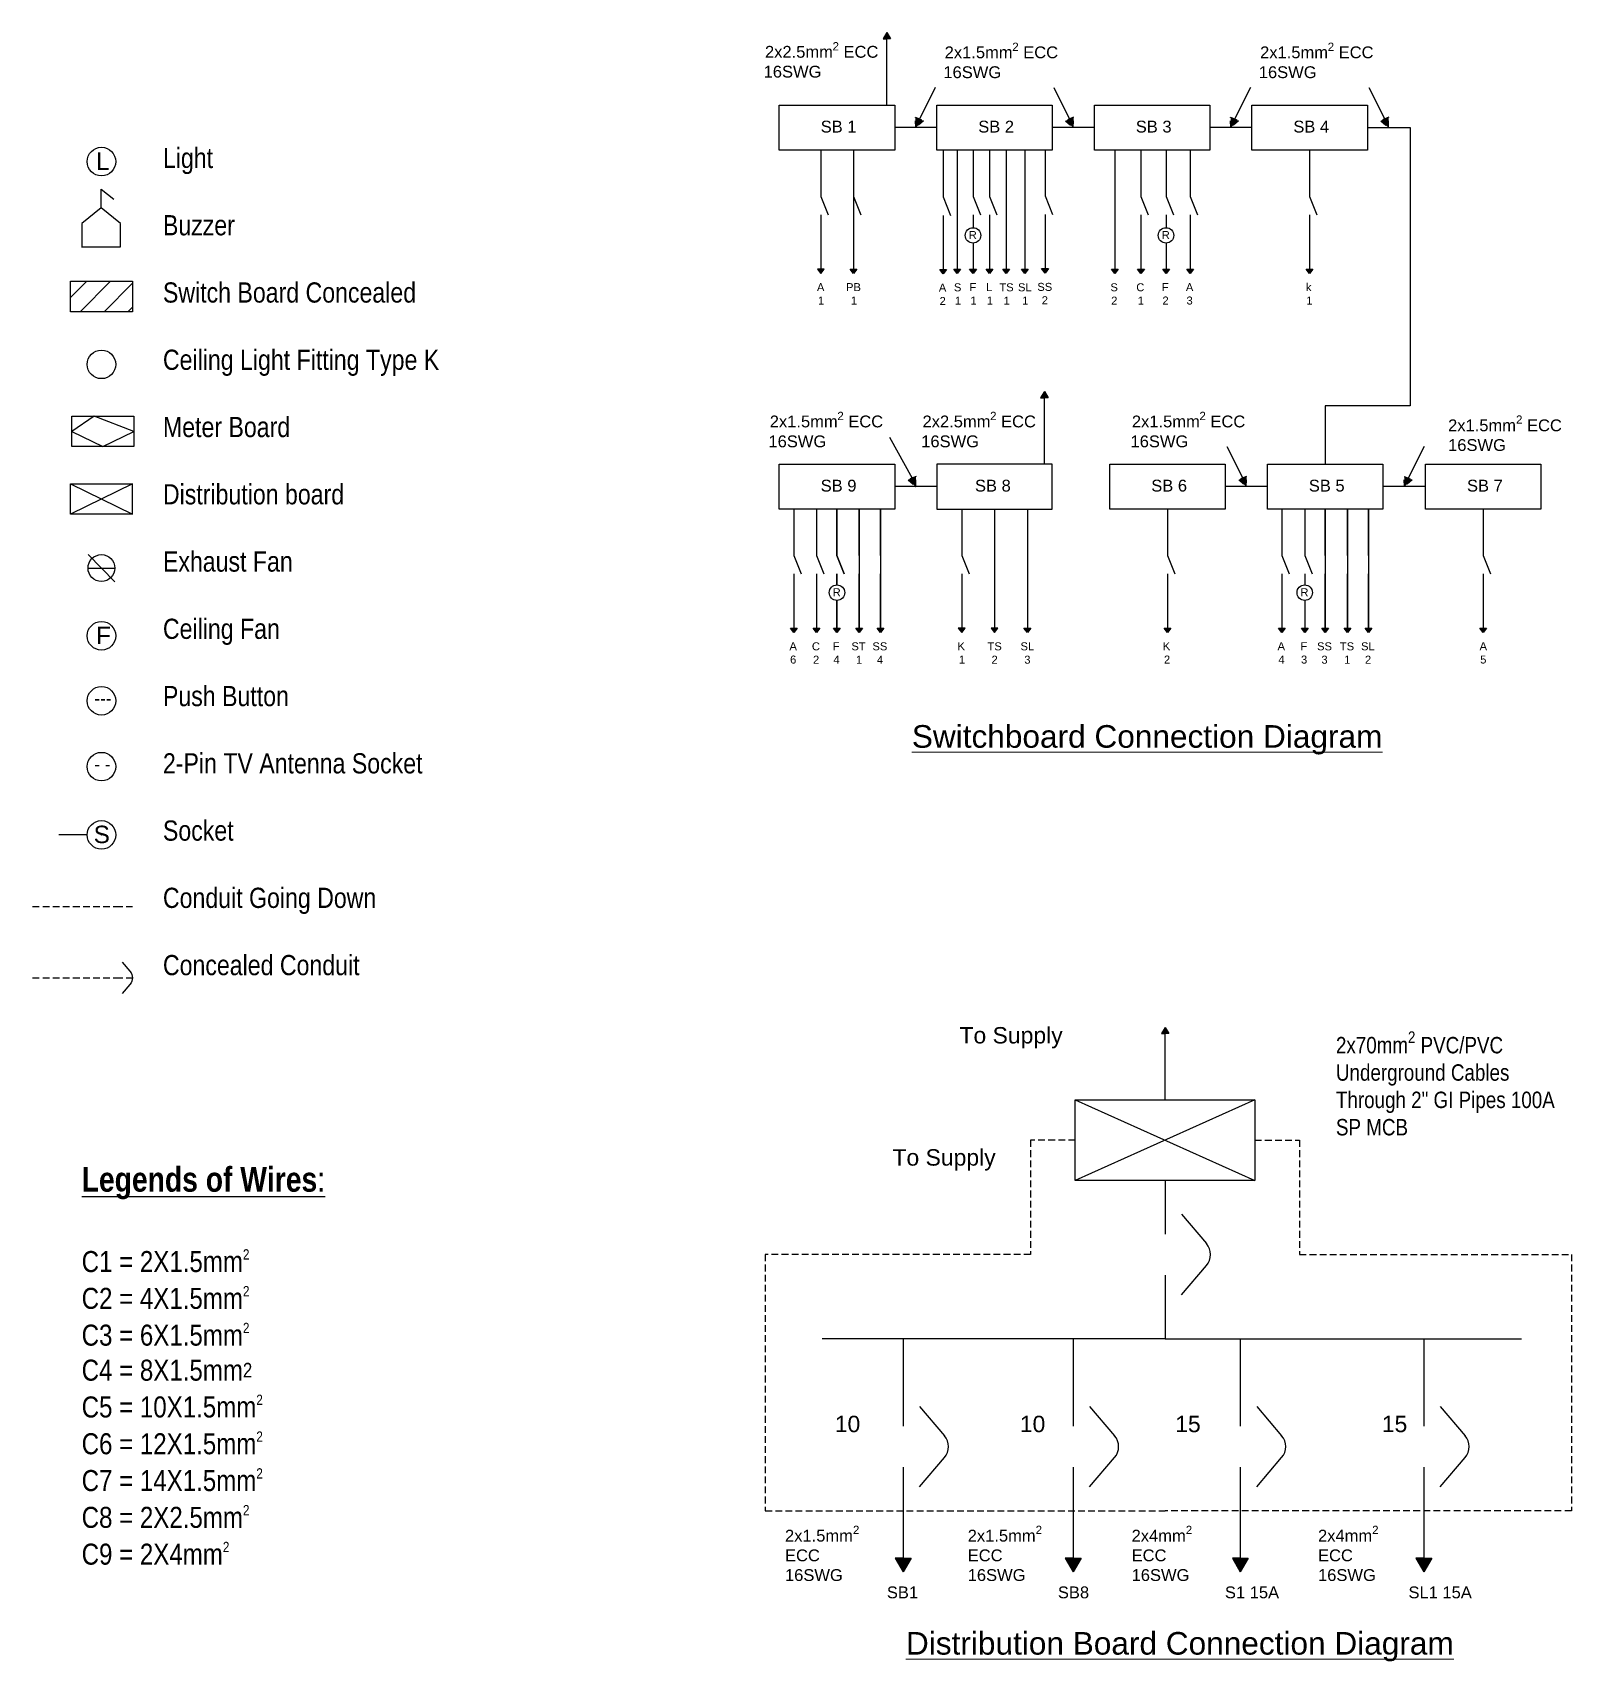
# Model space of a CAD drawing. Header units: inches. Extents: x 188 to 1655, y 580 to 1087.
# Drawn here: x 1197.6 to 1655.1, y 603 to 1087.5 of the extents above; entities that cross this region are included whole.
import ezdxf

# ---------------------------------------------------------------- set-up
doc = ezdxf.new("R2010")
doc.units = ezdxf.units.IN
doc.header["$LTSCALE"] = 8
doc.header["$MEASUREMENT"] = 0
doc.linetypes.add('HIDDEN', pattern=[0.375, 0.25, -0.125])
for name, color, linetype, lineweight in [('Appliance', 84, 'Continuous', 30), ('Conduit', 1, 'HIDDEN', 25), ('SB', 5, 'Continuous', 30), ('Sockets', 6, 'Continuous', 30), ('Text', 7, 'Continuous', 13)]:
    doc.layers.add(name, color=color, linetype=linetype, lineweight=lineweight)
doc.styles.get("Standard").update_dxf_attribs({"font": 'arial.ttf'})

msp = doc.modelspace()

# ---------------------------------------------------------------- hatches: boundary and pattern name
at = {"layer": 'Conduit', "linetype": 'Continuous'}
h = msp.add_hatch(color=256, dxfattribs=at)
h.dxf.hatch_style = 1
h.paths.add_polyline_path([(1451.58, 1087.47), (1450.48, 1085.6), (1451.58, 1085.6), (1452.68, 1085.6)])
at = {"layer": 'Conduit'}
h = msp.add_hatch(color=256, dxfattribs=at)
h.dxf.hatch_style = 1
h.paths.add_polyline_path([(1462.45, 1061.27), (1460.07, 1062.27), (1460.18, 1059.21)])
h = msp.add_hatch(color=256, dxfattribs=at)
h.dxf.hatch_style = 1
h.paths.add_polyline_path([(1504.75, 1061.27), (1507.13, 1062.27), (1507.02, 1059.21)])
h = msp.add_hatch(color=256, dxfattribs=at)
h.dxf.hatch_style = 1
h.paths.add_polyline_path([(1556.13, 1061.27), (1553.75, 1062.27), (1553.86, 1059.21)])
h = msp.add_hatch(color=256, dxfattribs=at)
h.dxf.hatch_style = 1
h.paths.add_polyline_path([(1598.43, 1061.27), (1600.81, 1062.27), (1600.7, 1059.21)])
h = msp.add_hatch(color=256, dxfattribs=at)
h.dxf.hatch_style = 1
h.paths.add_polyline_path([(1432.93, 1017.13), (1430.94, 1017.13), (1431.94, 1015.84)])
h = msp.add_hatch(color=256, dxfattribs=at)
h.dxf.hatch_style = 1
h.paths.add_polyline_path([(1440.7, 1017.13), (1442.69, 1017.13), (1441.7, 1015.84)])
h = msp.add_hatch(color=256, dxfattribs=at)
h.dxf.hatch_style = 1
h.paths.add_polyline_path([(1467.34, 1017.01), (1469.34, 1017.01), (1468.34, 1015.71)])
h = msp.add_hatch(color=256, dxfattribs=at)
h.dxf.hatch_style = 1
h.paths.add_polyline_path([(1471.46, 1017.13), (1473.46, 1017.13), (1472.46, 1015.84)])
h = msp.add_hatch(color=256, dxfattribs=at)
h.dxf.hatch_style = 1
h.paths.add_polyline_path([(1476.21, 1017.13), (1478.21, 1017.13), (1477.21, 1015.84)])
h = msp.add_hatch(color=256, dxfattribs=at)
h.dxf.hatch_style = 1
h.paths.add_polyline_path([(1481.09, 1017.13), (1483.09, 1017.13), (1482.09, 1015.84)])
h = msp.add_hatch(color=256, dxfattribs=at)
h.dxf.hatch_style = 1
h.paths.add_polyline_path([(1486.09, 1017.13), (1488.09, 1017.13), (1487.09, 1015.84)])
h = msp.add_hatch(color=256, dxfattribs=at)
h.dxf.hatch_style = 1
h.paths.add_polyline_path([(1491.6, 1017.13), (1493.6, 1017.13), (1492.6, 1015.84)])
h = msp.add_hatch(color=256, dxfattribs=at)
h.dxf.hatch_style = 1
h.paths.add_polyline_path([(1497.61, 1017.26), (1499.61, 1017.26), (1498.61, 1015.97)])
h = msp.add_hatch(color=256, dxfattribs=at)
h.dxf.hatch_style = 1
h.paths.add_polyline_path([(1518.34, 1017.13), (1520.34, 1017.13), (1519.34, 1015.84)])
h = msp.add_hatch(color=256, dxfattribs=at)
h.dxf.hatch_style = 1
h.paths.add_polyline_path([(1526.15, 1017.13), (1528.15, 1017.13), (1527.15, 1015.84)])
h = msp.add_hatch(color=256, dxfattribs=at)
h.dxf.hatch_style = 1
h.paths.add_polyline_path([(1533.6, 1017.13), (1535.59, 1017.13), (1534.59, 1015.84)])
h = msp.add_hatch(color=256, dxfattribs=at)
h.dxf.hatch_style = 1
h.paths.add_polyline_path([(1540.79, 1017.13), (1542.78, 1017.13), (1541.78, 1015.84)])
h = msp.add_hatch(color=256, dxfattribs=at)
h.dxf.hatch_style = 1
h.paths.add_polyline_path([(1576.28, 1017.13), (1578.28, 1017.13), (1577.28, 1015.84)])
at = {"layer": 'Conduit', "linetype": 'Continuous'}
h = msp.add_hatch(color=256, dxfattribs=at)
h.dxf.hatch_style = 1
h.paths.add_polyline_path([(1498.42, 980.69), (1497.32, 978.82), (1498.42, 978.82), (1499.52, 978.82)])
at = {"layer": 'Conduit'}
h = msp.add_hatch(color=256, dxfattribs=at)
h.dxf.hatch_style = 1
h.paths.add_polyline_path([(1457.91, 954.49), (1460.29, 955.49), (1460.18, 952.43)])
h = msp.add_hatch(color=256, dxfattribs=at)
h.dxf.hatch_style = 1
h.paths.add_polyline_path([(1556.19, 954.49), (1558.56, 955.49), (1558.46, 952.43)])
h = msp.add_hatch(color=256, dxfattribs=at)
h.dxf.hatch_style = 1
h.paths.add_polyline_path([(1607.75, 954.49), (1605.38, 955.49), (1605.48, 952.43)])
h = msp.add_hatch(color=256, dxfattribs=at)
h.dxf.hatch_style = 1
h.paths.add_polyline_path([(1422.92, 910.35), (1424.92, 910.35), (1423.92, 909.06)])
h = msp.add_hatch(color=256, dxfattribs=at)
h.dxf.hatch_style = 1
h.paths.add_polyline_path([(1429.7, 910.35), (1431.7, 910.35), (1430.7, 909.06)])
h = msp.add_hatch(color=256, dxfattribs=at)
h.dxf.hatch_style = 1
h.paths.add_polyline_path([(1435.76, 910.35), (1437.76, 910.35), (1436.76, 909.06)])
h = msp.add_hatch(color=256, dxfattribs=at)
h.dxf.hatch_style = 1
h.paths.add_polyline_path([(1435.76, 910.35), (1437.76, 910.35), (1436.76, 909.06)])
h = msp.add_hatch(color=256, dxfattribs=at)
h.dxf.hatch_style = 1
h.paths.add_polyline_path([(1442.4, 910.35), (1444.39, 910.35), (1443.4, 909.06)])
h = msp.add_hatch(color=256, dxfattribs=at)
h.dxf.hatch_style = 1
h.paths.add_polyline_path([(1442.4, 910.35), (1444.39, 910.35), (1443.4, 909.06)])
h = msp.add_hatch(color=256, dxfattribs=at)
h.dxf.hatch_style = 1
h.paths.add_polyline_path([(1448.69, 910.35), (1450.69, 910.35), (1449.69, 909.06)])
h = msp.add_hatch(color=256, dxfattribs=at)
h.dxf.hatch_style = 1
h.paths.add_polyline_path([(1448.69, 910.35), (1450.69, 910.35), (1449.69, 909.06)])
h = msp.add_hatch(color=256, dxfattribs=at)
h.dxf.hatch_style = 1
h.paths.add_polyline_path([(1474.84, 910.35), (1472.84, 910.35), (1473.84, 909.06)])
h = msp.add_hatch(color=256, dxfattribs=at)
h.dxf.hatch_style = 1
h.paths.add_polyline_path([(1484.6, 910.35), (1482.6, 910.35), (1483.6, 909.06)])
h = msp.add_hatch(color=256, dxfattribs=at)
h.dxf.hatch_style = 1
h.paths.add_polyline_path([(1492.36, 910.35), (1494.36, 910.35), (1493.36, 909.06)])
h = msp.add_hatch(color=256, dxfattribs=at)
h.dxf.hatch_style = 1
h.paths.add_polyline_path([(1534.04, 910.35), (1536.03, 910.35), (1535.04, 909.06)])
h = msp.add_hatch(color=256, dxfattribs=at)
h.dxf.hatch_style = 1
h.paths.add_polyline_path([(1568.04, 910.35), (1570.04, 910.35), (1569.04, 909.06)])
h = msp.add_hatch(color=256, dxfattribs=at)
h.dxf.hatch_style = 1
h.paths.add_polyline_path([(1574.82, 910.35), (1576.82, 910.35), (1575.82, 909.06)])
h = msp.add_hatch(color=256, dxfattribs=at)
h.dxf.hatch_style = 1
h.paths.add_polyline_path([(1580.88, 910.35), (1582.87, 910.35), (1581.88, 909.06)])
h = msp.add_hatch(color=256, dxfattribs=at)
h.dxf.hatch_style = 1
h.paths.add_polyline_path([(1580.88, 910.35), (1582.87, 910.35), (1581.88, 909.06)])
h = msp.add_hatch(color=256, dxfattribs=at)
h.dxf.hatch_style = 1
h.paths.add_polyline_path([(1587.51, 910.35), (1589.51, 910.35), (1588.51, 909.06)])
h = msp.add_hatch(color=256, dxfattribs=at)
h.dxf.hatch_style = 1
h.paths.add_polyline_path([(1587.51, 910.35), (1589.51, 910.35), (1588.51, 909.06)])
h = msp.add_hatch(color=256, dxfattribs=at)
h.dxf.hatch_style = 1
h.paths.add_polyline_path([(1593.81, 910.35), (1595.8, 910.35), (1594.8, 909.06)])
h = msp.add_hatch(color=256, dxfattribs=at)
h.dxf.hatch_style = 1
h.paths.add_polyline_path([(1593.81, 910.35), (1595.8, 910.35), (1594.8, 909.06)])
h = msp.add_hatch(color=256, dxfattribs=at)
h.dxf.hatch_style = 1
h.paths.add_polyline_path([(1627.91, 910.35), (1629.9, 910.35), (1628.91, 909.06)])
at = {"layer": 'Conduit', "linetype": 'Continuous'}
h = msp.add_hatch(color=256, dxfattribs=at)
h.dxf.hatch_style = 1
h.paths.add_polyline_path([(1534.3, 791.62), (1533.2, 789.75), (1534.3, 789.75), (1535.4, 789.75)])
h = msp.add_hatch(color=256, dxfattribs=at)
h.dxf.hatch_style = 1
h.paths.add_polyline_path([(1458.79, 633.77), (1456.44, 633.77), (1454.09, 633.77), (1456.44, 629.73)])
h = msp.add_hatch(color=256, dxfattribs=at)
h.dxf.hatch_style = 1
h.paths.add_polyline_path([(1509.36, 633.77), (1507, 633.77), (1504.65, 633.77), (1507, 629.73)])
h = msp.add_hatch(color=256, dxfattribs=at)
h.dxf.hatch_style = 1
h.paths.add_polyline_path([(1559.02, 633.77), (1556.67, 633.77), (1554.31, 633.77), (1556.67, 629.73)])
h = msp.add_hatch(color=256, dxfattribs=at)
h.dxf.hatch_style = 1
h.paths.add_polyline_path([(1613.59, 633.77), (1611.23, 633.77), (1608.88, 633.77), (1611.23, 629.73)])

# ---------------------------------------------------------------- linework, layer by layer
at = {"linetype": 'HIDDEN'}
for points in [[(1507.6, 758.05), (1494.31, 758.05), (1494.31, 724.04), (1415.46, 724.04), (1415.46, 647.78), (1534.3, 647.78)], [(1561, 758.05), (1574.29, 758.05), (1574.29, 724.04), (1655.11, 724.04), (1655.11, 647.78), (1534.3, 647.78)]]:
    msp.add_lwpolyline(points, dxfattribs=at)
at = {"layer": 'Appliance', "linetype": 'Continuous'}
for p, q in [((1208.91, 1008.67), (1213.75, 1013.51)), ((1211.79, 1004.47), (1220.82, 1013.51)), ((1218.86, 1004.47), (1227.28, 1012.9)), ((1225.93, 1004.47), (1227.28, 1005.83)), ((1507.6, 770.02), (1561, 746.07)), ((1561, 770.02), (1507.6, 746.07))]:
    msp.add_line(p, q, dxfattribs=at)
at = {"layer": 'Appliance'}
for p, q in [((1209.33, 973.35), (1227.71, 973.35)), ((1227.71, 973.35), (1227.71, 964.32)), ((1227.71, 964.32), (1209.33, 964.32)), ((1208.91, 953.28), (1227.28, 953.28)), ((1214.09, 932.28), (1222.09, 924.14)), ((1214.09, 928.21), (1222.09, 928.21))]:
    msp.add_line(p, q, dxfattribs=at)
for points in [[(1217.98, 1035.31), (1217.98, 1040.86), (1221.75, 1037.95)], [(1212.17, 1023.75), (1223.78, 1023.75), (1223.78, 1030.71), (1217.98, 1035.31), (1212.26, 1030.71), (1212.26, 1023.75)], [(1227.28, 944.24), (1227.28, 953.28), (1208.91, 944.24), (1208.91, 953.28), (1227.28, 944.24), (1208.91, 944.24)]]:
    msp.add_lwpolyline(points, dxfattribs=at)
for points in [[(1227.28, 1013.51), (1227.28, 1004.47), (1208.91, 1004.47), (1208.91, 1013.51)], [(1227.71, 968.84), (1215.97, 973.35), (1209.33, 968.84), (1218.52, 964.32)], [(1227.71, 973.35), (1227.71, 964.32), (1209.33, 964.32), (1209.33, 973.35)]]:
    msp.add_lwpolyline(points, close=True, dxfattribs=at)
at = {"layer": 'Appliance', "linetype": 'Continuous'}
msp.add_lwpolyline([(1507.6, 770.02), (1561, 770.02), (1561, 746.07), (1507.6, 746.07)], close=True, dxfattribs=at)
at = {"layer": 'Appliance'}
for centre, radius in [((1218.09, 1049.1), 4.25), ((1218.09, 1049.1), 4.25), ((1218.09, 988.8), 4.25), ((1218.09, 928.21), 4), ((1218.09, 908.06), 4.25)]:
    msp.add_circle(centre, radius, dxfattribs=at)
at = {"layer": 'Conduit', "linetype": 'Continuous'}
for p, q in [((1451.58, 1087.47), (1450.48, 1085.6)), ((1450.48, 1085.6), (1451.58, 1085.6)), ((1451.58, 1087.47), (1452.68, 1085.6)), ((1451.58, 1065.88), (1451.58, 1085.6)), ((1452.68, 1085.6), (1451.58, 1085.6)), ((1466, 1071.11), (1461.26, 1061.77)), ((1501.2, 1071.11), (1505.94, 1061.77)), ((1559.68, 1071.11), (1554.94, 1061.77)), ((1594.88, 1071.11), (1599.62, 1061.77)), ((1466.44, 1059.21), (1453.92, 1059.21)), ((1513.28, 1059.21), (1500.76, 1059.21)), ((1560.12, 1059.21), (1547.6, 1059.21)), ((1594.44, 1059.21), (1607.15, 1059.21)), ((1607.15, 1059.21), (1607.15, 976.44)), ((1431.94, 1052.54), (1431.94, 1038.76)), ((1441.7, 1052.54), (1441.7, 1017.13)), ((1468.34, 1052.42), (1468.34, 1038.64)), ((1472.46, 1052.54), (1472.46, 1017.13)), ((1477.21, 1052.54), (1477.21, 1038.76)), ((1482.09, 1052.54), (1482.09, 1038.76)), ((1487.09, 1052.54), (1487.09, 1017.13)), ((1492.6, 1052.54), (1492.6, 1017.13)), ((1498.61, 1052.67), (1498.61, 1038.89)), ((1519.34, 1052.54), (1519.34, 1017.13)), ((1527.15, 1052.54), (1527.15, 1038.76)), ((1534.59, 1052.54), (1534.59, 1038.76)), ((1541.78, 1052.54), (1541.78, 1038.76)), ((1577.28, 1052.54), (1577.28, 1038.76)), ((1431.94, 1038.76), (1434.12, 1033.25)), ((1441.7, 1038.76), (1443.88, 1033.25)), ((1468.34, 1038.64), (1470.52, 1033.12)), ((1477.21, 1038.76), (1479.4, 1033.25)), ((1482.09, 1038.76), (1484.27, 1033.25)), ((1498.61, 1038.89), (1500.79, 1033.37)), ((1527.15, 1038.76), (1529.33, 1033.25)), ((1534.59, 1038.76), (1536.78, 1033.25)), ((1541.78, 1038.76), (1543.97, 1033.25)), ((1577.28, 1038.76), (1579.46, 1033.25)), ((1431.94, 1033.25), (1431.94, 1017.13)), ((1441.7, 1033.25), (1441.7, 1017.13)), ((1468.34, 1033.12), (1468.34, 1015.71)), ((1472.46, 1033.25), (1472.46, 1017.13)), ((1477.21, 1033.25), (1477.21, 1029.45)), ((1482.09, 1033.25), (1482.09, 1017.13)), ((1487.09, 1033.25), (1487.09, 1017.13)), ((1492.6, 1033.25), (1492.6, 1017.13)), ((1498.61, 1033.37), (1498.61, 1017.26)), ((1519.34, 1033.25), (1519.34, 1015.84)), ((1527.15, 1033.25), (1527.15, 1015.84)), ((1534.59, 1033.25), (1534.59, 1029.45)), ((1541.78, 1033.25), (1541.78, 1015.84)), ((1577.28, 1033.25), (1577.28, 1015.84)), ((1477.21, 1024.87), (1477.21, 1017.13)), ((1487.09, 1022.9), (1487.09, 1017.13)), ((1534.59, 1024.87), (1534.59, 1015.84)), ((1432.93, 1017.13), (1430.94, 1017.13)), ((1430.94, 1017.13), (1431.94, 1015.84)), ((1431.94, 1015.84), (1432.93, 1017.13)), ((1440.7, 1017.13), (1442.69, 1017.13)), ((1441.7, 1015.84), (1440.7, 1017.13)), ((1442.69, 1017.13), (1441.7, 1015.84)), ((1467.34, 1017.01), (1469.34, 1017.01)), ((1468.34, 1015.71), (1467.34, 1017.01)), ((1469.34, 1017.01), (1468.34, 1015.71)), ((1471.46, 1017.13), (1473.46, 1017.13)), ((1472.46, 1015.84), (1471.46, 1017.13)), ((1473.46, 1017.13), (1472.46, 1015.84)), ((1476.21, 1017.13), (1478.21, 1017.13)), ((1477.21, 1015.84), (1476.21, 1017.13)), ((1478.21, 1017.13), (1477.21, 1015.84)), ((1481.09, 1017.13), (1483.09, 1017.13)), ((1482.09, 1015.84), (1481.09, 1017.13)), ((1483.09, 1017.13), (1482.09, 1015.84)), ((1486.09, 1017.13), (1488.09, 1017.13)), ((1487.09, 1015.84), (1486.09, 1017.13)), ((1488.09, 1017.13), (1487.09, 1015.84)), ((1491.6, 1017.13), (1493.6, 1017.13)), ((1492.6, 1015.84), (1491.6, 1017.13)), ((1493.6, 1017.13), (1492.6, 1015.84)), ((1497.61, 1017.26), (1499.61, 1017.26)), ((1498.61, 1015.97), (1497.61, 1017.26)), ((1499.61, 1017.26), (1498.61, 1015.97)), ((1518.34, 1017.13), (1520.34, 1017.13)), ((1519.34, 1015.84), (1518.34, 1017.13)), ((1520.34, 1017.13), (1519.34, 1015.84)), ((1526.15, 1017.13), (1528.15, 1017.13)), ((1527.15, 1015.84), (1526.15, 1017.13)), ((1528.15, 1017.13), (1527.15, 1015.84)), ((1533.6, 1017.13), (1535.59, 1017.13)), ((1534.59, 1015.84), (1533.6, 1017.13)), ((1535.59, 1017.13), (1534.59, 1015.84)), ((1540.79, 1017.13), (1542.78, 1017.13)), ((1541.78, 1015.84), (1540.79, 1017.13)), ((1542.78, 1017.13), (1541.78, 1015.84)), ((1576.28, 1017.13), (1578.28, 1017.13)), ((1577.28, 1015.84), (1576.28, 1017.13)), ((1578.28, 1017.13), (1577.28, 1015.84)), ((1498.42, 980.69), (1497.32, 978.82)), ((1497.32, 978.82), (1498.42, 978.82)), ((1498.42, 980.69), (1499.52, 978.82)), ((1498.42, 959.09), (1498.42, 978.82)), ((1499.52, 978.82), (1498.42, 978.82)), ((1607.15, 976.44), (1581.88, 976.44)), ((1581.88, 976.44), (1581.88, 959.09)), ((1452.36, 967.19), (1459.1, 954.99)), ((1552.64, 964.33), (1557.38, 954.99)), ((1611.3, 964.33), (1606.56, 954.99)), ((1466.44, 952.43), (1453.92, 952.43)), ((1564.72, 952.43), (1552.2, 952.43)), ((1611.74, 952.43), (1599.04, 952.43)), ((1423.92, 945.76), (1423.92, 931.98)), ((1430.7, 945.76), (1430.7, 931.98)), ((1436.76, 931.98), (1436.76, 945.76)), ((1436.76, 945.76), (1436.76, 931.98)), ((1443.4, 931.98), (1443.4, 945.76)), ((1443.4, 945.76), (1443.4, 910.35)), ((1449.69, 931.98), (1449.69, 945.76)), ((1449.69, 945.76), (1449.69, 910.35)), ((1473.84, 945.76), (1473.84, 931.98)), ((1483.6, 945.76), (1483.6, 910.35)), ((1493.36, 945.76), (1493.36, 910.35)), ((1535.04, 945.76), (1535.04, 931.98)), ((1569.04, 945.76), (1569.04, 931.98)), ((1575.82, 945.76), (1575.82, 931.98)), ((1581.88, 931.98), (1581.88, 945.76)), ((1581.88, 945.76), (1581.88, 910.35)), ((1588.51, 931.98), (1588.51, 945.76)), ((1588.51, 945.76), (1588.51, 910.35)), ((1594.8, 931.98), (1594.8, 945.76)), ((1594.8, 945.76), (1594.8, 910.35)), ((1628.91, 945.76), (1628.91, 931.98)), ((1423.92, 931.98), (1426.1, 926.47)), ((1430.7, 931.98), (1432.89, 926.47)), ((1438.94, 926.47), (1436.76, 931.98)), ((1436.76, 931.98), (1438.94, 926.47)), ((1473.84, 931.98), (1476.02, 926.47)), ((1535.04, 931.98), (1537.22, 926.47)), ((1569.04, 931.98), (1571.22, 926.47)), ((1575.82, 931.98), (1578, 926.47)), ((1628.91, 931.98), (1631.09, 926.47)), ((1423.92, 926.47), (1423.92, 909.06)), ((1430.7, 926.47), (1430.7, 909.06)), ((1436.76, 926.47), (1436.76, 923.19)), ((1436.76, 923.19), (1436.76, 926.47)), ((1443.4, 909.06), (1443.4, 926.47)), ((1443.4, 926.47), (1443.4, 909.06)), ((1449.69, 909.06), (1449.69, 926.47)), ((1449.69, 926.47), (1449.69, 909.06)), ((1473.84, 926.47), (1473.84, 910.35)), ((1483.6, 926.47), (1483.6, 910.35)), ((1493.36, 926.47), (1493.36, 910.35)), ((1535.04, 926.47), (1535.04, 909.06)), ((1569.04, 926.47), (1569.04, 909.06)), ((1575.82, 926.47), (1575.82, 923.18)), ((1581.88, 909.06), (1581.88, 926.47)), ((1581.88, 926.47), (1581.88, 909.06)), ((1588.51, 909.06), (1588.51, 926.47)), ((1588.51, 926.47), (1588.51, 909.06)), ((1594.8, 909.06), (1594.8, 926.47)), ((1594.8, 926.47), (1594.8, 909.06)), ((1628.91, 926.47), (1628.91, 910.35)), ((1436.76, 909.06), (1436.76, 918.61)), ((1436.76, 918.61), (1436.76, 909.06)), ((1575.82, 918.61), (1575.82, 909.06)), ((1422.92, 910.35), (1424.92, 910.35)), ((1423.92, 909.06), (1422.92, 910.35)), ((1424.92, 910.35), (1423.92, 909.06)), ((1429.7, 910.35), (1431.7, 910.35)), ((1430.7, 909.06), (1429.7, 910.35)), ((1431.7, 910.35), (1430.7, 909.06)), ((1435.76, 910.35), (1437.76, 910.35)), ((1436.76, 909.06), (1435.76, 910.35)), ((1435.76, 910.35), (1437.76, 910.35)), ((1436.76, 909.06), (1435.76, 910.35)), ((1437.76, 910.35), (1436.76, 909.06)), ((1437.76, 910.35), (1436.76, 909.06)), ((1442.4, 910.35), (1444.39, 910.35)), ((1443.4, 909.06), (1442.4, 910.35)), ((1442.4, 910.35), (1444.39, 910.35)), ((1443.4, 909.06), (1442.4, 910.35)), ((1444.39, 910.35), (1443.4, 909.06)), ((1444.39, 910.35), (1443.4, 909.06)), ((1448.69, 910.35), (1450.69, 910.35)), ((1449.69, 909.06), (1448.69, 910.35)), ((1448.69, 910.35), (1450.69, 910.35)), ((1449.69, 909.06), (1448.69, 910.35)), ((1450.69, 910.35), (1449.69, 909.06)), ((1450.69, 910.35), (1449.69, 909.06)), ((1474.84, 910.35), (1472.84, 910.35)), ((1472.84, 910.35), (1473.84, 909.06)), ((1473.84, 909.06), (1474.84, 910.35)), ((1484.6, 910.35), (1482.6, 910.35)), ((1482.6, 910.35), (1483.6, 909.06)), ((1483.6, 909.06), (1484.6, 910.35)), ((1492.36, 910.35), (1494.36, 910.35)), ((1493.36, 909.06), (1492.36, 910.35)), ((1494.36, 910.35), (1493.36, 909.06)), ((1534.04, 910.35), (1536.03, 910.35)), ((1535.04, 909.06), (1534.04, 910.35)), ((1536.03, 910.35), (1535.04, 909.06)), ((1568.04, 910.35), (1570.04, 910.35)), ((1569.04, 909.06), (1568.04, 910.35)), ((1570.04, 910.35), (1569.04, 909.06)), ((1574.82, 910.35), (1576.82, 910.35)), ((1575.82, 909.06), (1574.82, 910.35)), ((1576.82, 910.35), (1575.82, 909.06)), ((1580.88, 910.35), (1582.87, 910.35)), ((1581.88, 909.06), (1580.88, 910.35)), ((1580.88, 910.35), (1582.87, 910.35)), ((1581.88, 909.06), (1580.88, 910.35)), ((1582.87, 910.35), (1581.88, 909.06)), ((1582.87, 910.35), (1581.88, 909.06)), ((1587.51, 910.35), (1589.51, 910.35)), ((1588.51, 909.06), (1587.51, 910.35)), ((1587.51, 910.35), (1589.51, 910.35)), ((1588.51, 909.06), (1587.51, 910.35)), ((1589.51, 910.35), (1588.51, 909.06)), ((1589.51, 910.35), (1588.51, 909.06)), ((1593.81, 910.35), (1595.8, 910.35)), ((1594.8, 909.06), (1593.81, 910.35)), ((1593.81, 910.35), (1595.8, 910.35)), ((1594.8, 909.06), (1593.81, 910.35)), ((1595.8, 910.35), (1594.8, 909.06)), ((1595.8, 910.35), (1594.8, 909.06)), ((1627.91, 910.35), (1629.9, 910.35)), ((1628.91, 909.06), (1627.91, 910.35)), ((1629.9, 910.35), (1628.91, 909.06)), ((1534.3, 791.62), (1533.2, 789.75)), ((1533.2, 789.75), (1534.3, 789.75)), ((1534.3, 791.62), (1535.4, 789.75)), ((1534.3, 770.02), (1534.3, 789.75)), ((1535.4, 789.75), (1534.3, 789.75)), ((1534.3, 746.07), (1534.3, 730.11)), ((1539.17, 736.01), (1546.59, 727.3)), ((1546.59, 727.3), (1546.59, 727.3)), ((1534.3, 717.96), (1534.3, 699)), ((1539.17, 712.06), (1546.59, 720.77)), ((1534.3, 699), (1432.38, 699)), ((1456.44, 699), (1456.44, 672.99)), ((1507, 699), (1507, 672.99)), ((1534.3, 699), (1640.23, 699)), ((1556.67, 699), (1556.67, 672.99)), ((1611.23, 699), (1611.23, 672.99)), ((1461.32, 678.88), (1468.73, 670.17)), ((1511.88, 678.88), (1519.29, 670.17)), ((1561.54, 678.88), (1568.95, 670.17)), ((1616.11, 678.88), (1623.52, 670.17)), ((1468.73, 670.17), (1468.73, 670.17)), ((1519.29, 670.17), (1519.29, 670.17)), ((1568.95, 670.17), (1568.95, 670.17)), ((1623.52, 670.17), (1623.52, 670.17)), ((1456.44, 660.83), (1456.44, 633.77)), ((1461.32, 654.94), (1468.73, 663.64)), ((1507, 660.83), (1507, 633.77)), ((1511.88, 654.94), (1519.29, 663.64)), ((1556.67, 660.83), (1556.67, 633.77)), ((1561.54, 654.94), (1568.95, 663.64)), ((1611.23, 660.83), (1611.23, 633.77)), ((1616.11, 654.94), (1623.52, 663.64)), ((1456.44, 633.77), (1454.09, 633.77)), ((1454.09, 633.77), (1456.44, 629.73)), ((1456.44, 633.77), (1458.79, 633.77)), ((1458.79, 633.77), (1456.44, 629.73)), ((1507, 633.77), (1504.65, 633.77)), ((1504.65, 633.77), (1507, 629.73)), ((1507, 633.77), (1509.36, 633.77)), ((1509.36, 633.77), (1507, 629.73)), ((1556.67, 633.77), (1554.31, 633.77)), ((1554.31, 633.77), (1556.67, 629.73)), ((1556.67, 633.77), (1559.02, 633.77)), ((1559.02, 633.77), (1556.67, 629.73)), ((1611.23, 633.77), (1608.88, 633.77)), ((1608.88, 633.77), (1611.23, 629.73)), ((1611.23, 633.77), (1613.59, 633.77)), ((1613.59, 633.77), (1611.23, 629.73))]:
    msp.add_line(p, q, dxfattribs=at)
at = {"layer": 'Conduit'}
for p, q in [((1460.18, 1059.21), (1460.07, 1062.27)), ((1460.07, 1062.27), (1462.45, 1061.27)), ((1462.45, 1061.27), (1460.18, 1059.21)), ((1507.13, 1062.27), (1504.75, 1061.27)), ((1504.75, 1061.27), (1507.02, 1059.21)), ((1507.02, 1059.21), (1507.13, 1062.27)), ((1553.86, 1059.21), (1553.75, 1062.27)), ((1553.75, 1062.27), (1556.13, 1061.27)), ((1556.13, 1061.27), (1553.86, 1059.21)), ((1600.81, 1062.27), (1598.43, 1061.27)), ((1598.43, 1061.27), (1600.7, 1059.21)), ((1600.7, 1059.21), (1600.81, 1062.27)), ((1460.29, 955.49), (1457.91, 954.49)), ((1457.91, 954.49), (1460.18, 952.43)), ((1460.18, 952.43), (1460.29, 955.49)), ((1558.56, 955.49), (1556.19, 954.49)), ((1556.19, 954.49), (1558.46, 952.43)), ((1558.46, 952.43), (1558.56, 955.49)), ((1605.48, 952.43), (1605.38, 955.49)), ((1605.38, 955.49), (1607.75, 954.49)), ((1607.75, 954.49), (1605.48, 952.43))]:
    msp.add_line(p, q, dxfattribs=at)
for points in [[(1197.62, 827.53), (1222.46, 827.53), (1226.74, 827.53), (1227.28, 827.53)], [(1197.62, 806.35), (1222.46, 806.35), (1226.74, 806.35), (1227.28, 806.35)]]:
    msp.add_lwpolyline(points, dxfattribs=at)
at = {"layer": 'Conduit', "linetype": 'Continuous'}
msp.add_lwpolyline([(1224.25, 810.99), (1226.56, 808.31, -0.371167), (1226.56, 804.39), (1224.25, 801.71)], format="xyb", dxfattribs=at)
for centre in [(1477.21, 1027.16), (1534.59, 1027.16), (1436.76, 920.9), (1575.82, 920.9)]:
    msp.add_circle(centre, 2.29, dxfattribs=at)
for centre in [(1542.8, 724.04), (1464.94, 666.91), (1515.5, 666.91), (1565.17, 666.91), (1619.73, 666.91)]:
    msp.add_arc(centre, 5, 319.2311, 40.7689, dxfattribs=at)
at = {"layer": 'SB'}
for p, q in [((1419.6, 1065.88), (1453.92, 1065.88)), ((1419.6, 1052.54), (1419.6, 1065.88)), ((1453.92, 1065.88), (1453.92, 1052.54)), ((1466.44, 1065.88), (1500.76, 1065.88)), ((1466.44, 1052.54), (1466.44, 1065.88)), ((1500.76, 1065.88), (1500.76, 1052.54)), ((1513.28, 1065.88), (1547.6, 1065.88)), ((1513.28, 1052.54), (1513.28, 1065.88)), ((1547.6, 1065.88), (1547.6, 1052.54)), ((1560.12, 1065.88), (1594.44, 1065.88)), ((1560.12, 1052.54), (1560.12, 1065.88)), ((1594.44, 1065.88), (1594.44, 1052.54)), ((1453.92, 1052.54), (1419.6, 1052.54)), ((1500.76, 1052.54), (1466.44, 1052.54)), ((1547.6, 1052.54), (1513.28, 1052.54)), ((1594.44, 1052.54), (1560.12, 1052.54)), ((1419.6, 959.09), (1453.92, 959.09)), ((1419.6, 945.76), (1419.6, 959.09)), ((1453.92, 959.09), (1453.92, 945.76)), ((1500.76, 959.09), (1466.44, 959.09)), ((1466.44, 959.09), (1466.44, 945.76)), ((1500.76, 945.76), (1500.76, 959.09)), ((1517.87, 959.09), (1552.2, 959.09)), ((1517.87, 945.76), (1517.87, 959.09)), ((1552.2, 959.09), (1552.2, 945.76)), ((1564.72, 959.09), (1599.04, 959.09)), ((1564.72, 945.76), (1564.72, 959.09)), ((1599.04, 959.09), (1599.04, 945.76)), ((1611.74, 959.09), (1646.07, 959.09)), ((1611.74, 945.76), (1611.74, 959.09)), ((1646.07, 959.09), (1646.07, 945.76)), ((1453.92, 945.76), (1419.6, 945.76)), ((1466.44, 945.76), (1500.76, 945.76)), ((1552.2, 945.76), (1517.87, 945.76)), ((1599.04, 945.76), (1564.72, 945.76)), ((1646.07, 945.76), (1611.74, 945.76))]:
    msp.add_line(p, q, dxfattribs=at)
at = {"layer": 'Sockets'}
msp.add_line((1213.84, 848.86), (1205.46, 848.86), dxfattribs=at)
for centre in [(1218.09, 888.74), (1218.09, 869.15), (1218.09, 848.86)]:
    msp.add_circle(centre, 4.25, dxfattribs=at)
at = {"layer": 'Text'}
msp.add_point((1218.09, 848.86), dxfattribs=at)

# ---------------------------------------------------------------- texts
at = {"linetype": 'Continuous'}
for s, height, p in [('2x2.5mm', 3.515, (1415.36, 1080)), ('2', 2.46, (1435.45, 1082.17)), (' ECC', 3.515, (1437.34, 1080)), ('2x1.5mm', 3.515, (1468.78, 1079.84)), ('2', 2.46, (1488.87, 1082.01)), (' ECC', 3.515, (1490.77, 1079.84)), ('2x1.5mm', 3.515, (1562.56, 1079.84)), ('2', 2.46, (1582.65, 1082.01)), (' ECC', 3.515, (1584.55, 1079.84)), ('16SWG', 3.515, (1414.96, 1074.09)), ('16SWG', 3.515, (1468.39, 1073.93)), ('16SWG', 3.515, (1562.17, 1073.93)), ('2', 2.46, (1436.87, 972.23)), ('2', 2.46, (1482.29, 972.23)), ('2', 2.46, (1544.53, 972.23)), ('2x1.5mm', 3.515, (1416.78, 970.06)), (' ECC', 3.515, (1438.76, 970.06)), ('2x2.5mm', 3.515, (1462.2, 970.06)), (' ECC', 3.515, (1484.18, 970.06)), ('2x1.5mm', 3.515, (1524.44, 970.06)), (' ECC', 3.515, (1546.42, 970.06)), ('16SWG', 3.515, (1416.39, 964.14)), ('16SWG', 3.515, (1461.81, 964.14)), ('16SWG', 3.515, (1524.04, 964.14))]:
    msp.add_text(s, height=height, dxfattribs=at).set_placement(p)
at = {"attachment_point": 1}
for s, width, gutter_width, insert, char_height in [('{\\fArial Narrow|b0|i0|c0|p34;Light\\P\\P\\pxsm2;Buzzer\\PSwitch Board Concealed\\PCeiling Light Fitting Type K\\PMeter Board\\PDistribution board\\PExhaust Fan\\PCeiling Fan\\PPush Button\\P2-Pin TV Antenna Socket\\PSocket\\PConduit Going Down\\PConcealed Conduit}', 160.5325, 42.54, (1236.37, 1053.18), 6), ('\\A1;{\\fArial Narrow|b1|i0|c0|p34;\\H1.125x;\\LLegends of Wires\\fArial Narrow|b0|i0|c0|p34;:\\l\\P\\P\\H0.85185x;C1 = 2X1.5mm\\H0.48696x;\\S2^ ;\\H1.42857x;\\P\\H1.4375x;C2 = 4X1.5mm\\H0.48696x;\\S2^ ;\\H1.42857x;\\P\\H1.4375x;C3 = 6X1.5mm\\H0.48696x;\\S2^ ;\\H1.42857x;\\P\\H1.4375x;C4 = 8X1.5mm\\H0.69565x;2\\P\\H1.4375x;C5 = 10X1.5mm\\H0.48696x;\\S2^ ;\\H1.42857x;\\P\\H1.4375x;C6 = 12X1.5mm\\H0.48696x;\\S2^ ;\\H1.42857x;\\P\\H1.4375x;C7 = 14X1.5mm\\H0.48696x;\\S2^ ;\\H1.42857x;\\P\\H1.4375x;C8 = 2X2.5mm\\H0.48696x;\\S2^ ;\\H1.42857x;\\P\\H1.4375x;C9 = 2X4mm\\H0.48696x;\\S2^ ;}', 174.4507, 46.23, (1212.21, 750.07), 6.5202)]:
    msp.add_mtext_dynamic_manual_height_columns(s, width=width, gutter_width=gutter_width, heights=[0], dxfattribs=dict(at, insert=insert, char_height=char_height))
at = {"linetype": 'Continuous', "attachment_point": 1}
for s, width, gutter_width, insert, char_height in [('\\A1;2x1.5mm{\\H0.7x;\\S2^ ;} ECC \\P16SWG', 40.2734, 30.4, (1618.45, 973.61), 3.5145), ('\\A1;To Supply', 55.9099, 42.2, (1473.18, 791.7), 4.879), ('\\A1;{\\fArial Narrow|b0|i0|c0|p34;2x70mm\\H0.7x;\\S2^ ;\\H1.42857x; PVC/PVC Underground Cables Through 2" GI Pipes 100A SP MCB}', 72.2725, 42.2, (1585.11, 790.42), 4.87905), ('\\A1;To Supply', 55.9099, 42.2, (1453.26, 755.37), 4.879), ('\\A1;10', 55.9099, 42.2, (1436.11, 676.1), 4.879), ('\\A1;10', 55.9099, 42.2, (1491.12, 676.1), 4.879), ('\\A1;15', 55.9099, 42.2, (1537.32, 676.1), 4.879), ('\\A1;15 ', 55.9099, 42.2, (1598.74, 676.1), 4.879), ('\\A1;2x1.5mm{\\H0.7x;\\S2^ ;} ECC \\P16SWG', 31.7033, 30.4, (1421.31, 643.39), 3.5145), ('\\A1;2x1.5mm{\\H0.7x;\\S2^ ;} ECC \\P16SWG', 31.7033, 30.4, (1475.63, 643.39), 3.5145), ('\\A1;2x4mm{\\H0.7x;\\S2^ ;} ECC 16SWG', 23.3272, 30.4, (1524.36, 643.39), 3.5145), ('\\A1;2x4mm{\\H0.7x;\\S2^ ;} ECC \\P16SWG', 24.8501, 30.4, (1579.78, 643.39), 3.5145)]:
    msp.add_mtext_dynamic_manual_height_columns(s, width=width, gutter_width=gutter_width, heights=[0], dxfattribs=dict(at, insert=insert, char_height=char_height))
at = {"layer": 'Conduit', "color": 7, "linetype": 'Continuous'}
for s, height, p in [('R', 2.38, (1475.93, 1026.09)), ('R', 2.38, (1533.31, 1026.09)), ('PB', 2.381, (1439.45, 1010.57)), ('A', 2.38, (1467.05, 1010.44)), ('S', 2.38, (1471.53, 1010.53)), ('F', 2.38, (1476.15, 1010.57)), ('L', 2.38, (1481.12, 1010.57)), ('TS', 2.381, (1485.03, 1010.53)), ('SL', 2.381, (1490.57, 1010.53)), ('SS', 2.381, (1496.32, 1010.65)), ('S', 2.38, (1518.06, 1010.53)), ('C', 2.38, (1525.75, 1010.53)), ('F', 2.38, (1533.34, 1010.57)), ('A', 2.38, (1540.49, 1010.57)), ('k', 2.38, (1576.17, 1010.57)), ('1', 2.38, (1440.91, 1006.59)), ('2', 2.38, (1467.27, 1006.46)), ('1', 2.38, (1471.83, 1006.55)), ('1', 2.38, (1476.43, 1006.59)), ('1', 2.38, (1481.3, 1006.59)), ('1', 2.38, (1486.31, 1006.55)), ('1', 2.38, (1491.81, 1006.55)), ('2', 2.38, (1497.64, 1006.68)), ('2', 2.38, (1518.27, 1006.55)), ('1', 2.38, (1526.17, 1006.55)), ('2', 2.38, (1533.53, 1006.59)), ('3', 2.38, (1540.68, 1006.59)), ('1', 2.38, (1576.3, 1006.59)), ('R', 2.38, (1435.48, 919.83)), ('R', 2.38, (1574.54, 919.82)), ('A', 2.38, (1422.63, 903.79)), ('C', 2.38, (1429.3, 903.75)), ('F', 2.38, (1435.5, 903.79)), ('ST', 2.381, (1441.05, 903.75)), ('SS', 2.381, (1447.3, 903.75)), ('K', 2.38, (1472.6, 903.79)), ('TS', 2.381, (1481.51, 903.75)), ('SL', 2.381, (1491.32, 903.75)), ('K', 2.38, (1533.63, 903.79)), ('A', 2.38, (1567.74, 903.79)), ('F', 2.38, (1574.56, 903.79)), ('SS', 2.381, (1579.49, 903.75)), ('TS', 2.381, (1586.26, 903.75)), ('SL', 2.381, (1592.57, 903.75)), ('A', 2.38, (1627.81, 903.79)), ('6', 2.38, (1422.83, 899.81)), ('2', 2.38, (1429.64, 899.77)), ('4', 2.38, (1435.71, 899.82)), ('1', 2.38, (1442.42, 899.77)), ('4', 2.38, (1448.64, 899.78)), ('1', 2.38, (1473.02, 899.81)), ('2', 2.38, (1482.7, 899.77)), ('3', 2.38, (1492.45, 899.77)), ('2', 2.38, (1533.97, 899.81)), ('4', 2.38, (1567.99, 899.82)), ('3', 2.38, (1574.72, 899.81)), ('3', 2.38, (1580.78, 899.77)), ('1', 2.38, (1587.53, 899.77)), ('2', 2.38, (1593.74, 899.77)), ('5', 2.38, (1627.99, 899.82))]:
    msp.add_text(s, height=height, dxfattribs=at).set_placement(p)
for s, p in [('A', (1430.81, 1010.57)), ('1', (1431.12, 1006.59))]:
    msp.add_text(s, height=2.38, rotation=360, dxfattribs=at).set_placement(p)
at = {"layer": 'Sockets'}
for s, p in [('---', (1215.99, 887.61)), ('- -', (1215.99, 868.03))]:
    msp.add_text(s, height=3.653, dxfattribs=at).set_placement(p)
at = {"layer": 'Text'}
for s, height, p in [('SB 1', 3.515, (1431.92, 1057.75)), ('SB 2', 3.515, (1478.76, 1057.75)), ('SB 3', 3.515, (1525.6, 1057.75)), ('SB 4', 3.515, (1572.44, 1057.75)), ('L', 5.18, (1216.49, 1046.65)), ('SB 9', 3.515, (1431.92, 950.97)), ('SB 8', 3.515, (1477.79, 950.97)), ('SB 6', 3.515, (1530.2, 950.97)), ('SB 5', 3.515, (1577.04, 950.97)), ('SB 7', 3.515, (1624.07, 950.97)), ('F', 5.18, (1216.49, 905.61)), ('%%USwitchboard Connection Diagram', 6.7231, (1459.02, 874.78)), ('S', 5.18, (1215.77, 846.41)), ('SB1', 3.515, (1451.6, 621.81)), ('SB8', 3.515, (1502.44, 621.81)), ('S1 15A', 3.515, (1552.1, 621.81)), ('SL1 15A', 3.515, (1606.67, 621.81)), ('%%UDistribution Board Connection Diagram', 6.7231, (1457.27, 605.06))]:
    msp.add_text(s, height=height, dxfattribs=at).set_placement(p)

doc.saveas('drawing.dxf')
